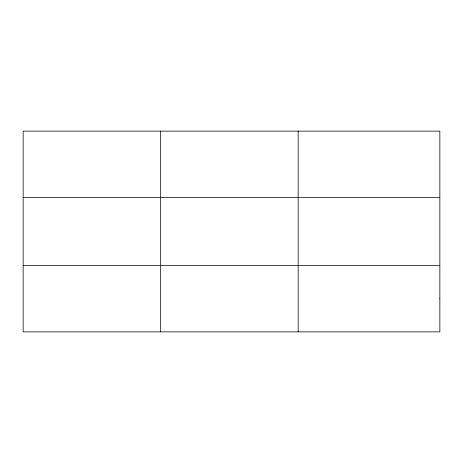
<?xml version="1.0" encoding="UTF-8"?>
<svg xmlns="http://www.w3.org/2000/svg" width="463" height="463" viewBox="0 0 463 463"><rect width="100%" height="100%" fill="white"/><g stroke="black" fill="none" stroke-linecap="round" stroke-linejoin="round"><path stroke-width="0.69" d="M160.661 131.139L160.661 331.861M298.172 131.139L298.172 331.861M23.15 197.377L439.85 197.377M23.15 265.623L439.85 265.623M439.85 298.739L439.85 331.861L23.15 331.861L23.15 131.139L439.85 131.139L439.85 298.739"/></g></svg>
